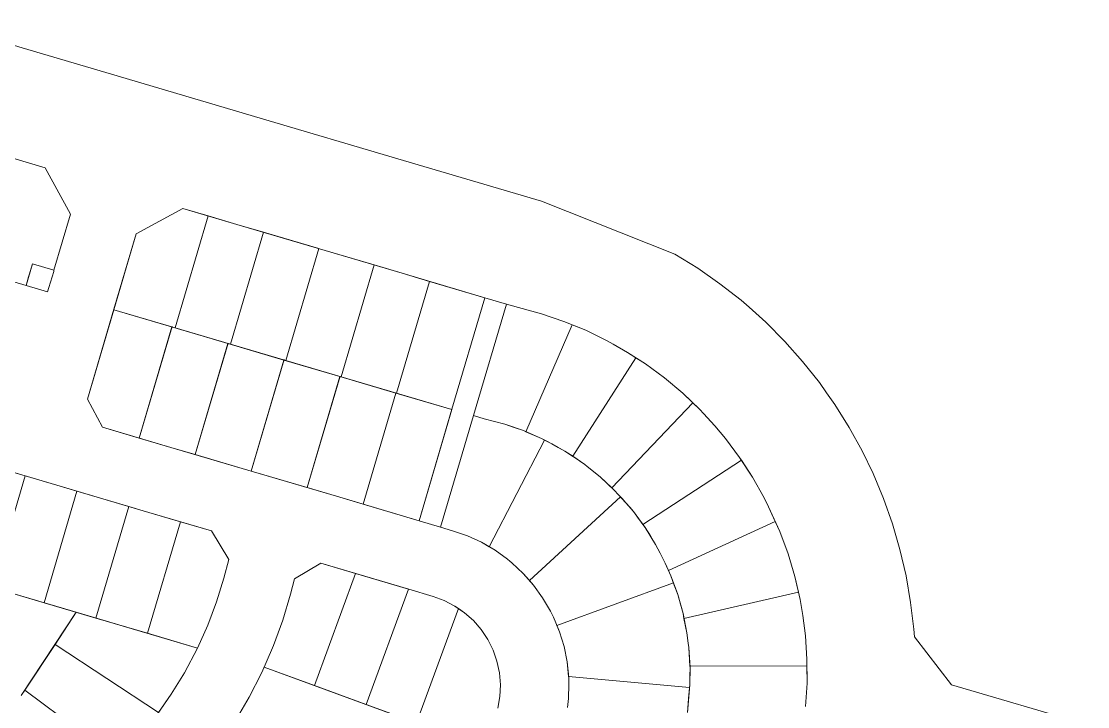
# Model space of a CAD drawing. Header units: millimetres. Extents: x -12746 to 995452, y -409013 to 338495.
# Drawn here: x 353695 to 638135, y 117570 to 300275 of the extents above; entities that cross this region are included whole.
import ezdxf

# ---------------------------------------------------------------- set-up
doc = ezdxf.new("R2010")
doc.units = ezdxf.units.MM
doc.layers.add('A-DETL', color=90, linetype='Continuous', lineweight=9)

msp = doc.modelspace()

# ---------------------------------------------------------------- linework, layer by layer
at = {"layer": 'A-DETL'}
for p, q in [((353929.6, 293248.5), (330146.6, 300274.5)), ((377713.6, 286221.5), (353929.6, 293248.5)), ((401497.6, 279194.5), (377713.6, 286221.5)), ((417380.6, 274501.5), (401497.6, 279194.5)), ((454109.6, 263647.5), (417380.6, 274501.5)), ((349684.4, 264312.5), (360057.6, 261248.5)), ((492470.6, 252314.5), (454109.6, 263647.5)), ((360057.6, 261248.5), (366814.6, 248824.5)), ((267011.5, 255829.5), (354951.9, 229848.5)), ((384364.6, 243639.5), (396788.6, 250396.5)), ((384364.6, 243639.5), (396788.6, 250396.5)), ((396788.6, 250396.5), (411173.6, 246146.5)), ((396788.6, 250396.5), (403509.4, 248410.9)), ((528032.6, 238206.5), (492470.6, 252314.5)), ((366814.6, 248824.5), (362406.3, 233904.5)), ((394692.9, 218565.2), (403509.4, 248410.9)), ((403509.4, 248410.9), (394692.9, 218565.2)), ((403509.4, 248410.9), (394692.9, 218565.2)), ((411173.6, 246146.5), (403509.4, 248410.9)), ((418276.4, 244047.6), (411173.6, 246146.5)), ((411173.6, 246146.5), (433230.6, 239628.5)), ((378380.6, 223384.4), (384364.6, 243639.5)), ((378414.6, 223499.5), (384364.6, 243639.5)), ((418276.4, 244047.6), (409460.1, 214202.4)), ((418276.4, 244047.6), (409460.1, 214202.4)), ((409460.1, 214202.4), (418276.4, 244047.6)), ((433043.3, 239683.9), (418276.4, 244047.6)), ((433043.3, 239683.9), (424227.2, 209839.7)), ((424227.2, 209839.7), (433043.3, 239683.9)), ((424227.2, 209839.7), (433043.3, 239683.9)), ((447810.3, 235320.8), (433230.6, 239628.5)), ((433230.6, 239628.5), (455287.6, 233111.5)), ((534139.6, 234439.5), (528032.6, 238206.5)), ((354951.9, 229848.4), (340743, 234046.3)), ((356651.3, 235600.5), (354951.9, 229848.4)), ((356651.9, 235602.5), (355801.9, 232725.5)), ((356651.9, 235602.5), (355801.9, 232725.5)), ((356651.9, 235602.5), (355801.9, 232725.5)), ((362406.3, 233904.5), (356651.3, 235600.5)), ((362405.9, 233902.5), (356651.9, 235602.5)), ((362405.9, 233902.5), (356651.9, 235602.5)), ((362405.9, 233902.5), (356651.9, 235602.5)), ((361040.9, 229281.5), (362321.9, 233617.5)), ((361040.9, 229281.5), (362321.9, 233617.5)), ((361040.9, 229281.5), (362321.9, 233617.5)), ((362321.9, 233617.5), (362405.9, 233902.5)), ((362321.9, 233617.5), (362405.9, 233902.5)), ((362321.9, 233617.5), (362405.9, 233902.5)), ((438994.3, 205476.9), (447810.3, 235320.8)), ((438994.3, 205476.9), (447810.3, 235320.8)), ((447810.3, 235320.8), (438994.3, 205476.9)), ((455287.6, 233111.5), (447810.3, 235320.8)), ((540027.6, 230338.5), (534139.6, 234439.5)), ((355801.9, 232725.5), (354951.9, 229848.5)), ((355801.9, 232725.5), (354951.9, 229848.5)), ((355643.2, 232188.4), (354951.9, 229848.5)), ((355801.9, 232725.5), (355643.2, 232188.4)), ((462577.4, 230958.1), (453761.5, 201114.2)), ((453761.5, 201114.2), (462577.4, 230958.1)), ((453761.5, 201114.2), (462577.4, 230958.1)), ((462577.4, 230958.1), (455287.6, 233111.5)), ((455287.6, 233111.5), (477345.6, 226595.5)), ((462577.4, 230958.1), (477345.6, 226595.5)), ((354951.9, 229848.5), (360705.9, 228147.5)), ((354951.9, 229848.5), (360705.9, 228147.5)), ((354951.9, 229848.5), (360705.9, 228147.5)), ((360705.9, 228147.5), (361040.9, 229281.5)), ((360705.9, 228147.5), (361040.9, 229281.5)), ((360705.9, 228147.5), (361040.9, 229281.5)), ((545677.6, 225915.5), (540027.6, 230338.5)), ((477345.6, 226595.5), (468562.6, 196866.5)), ((477345.6, 226595.5), (468562.6, 196866.5)), ((477345.6, 226595.5), (468562.6, 196866.5)), ((477345.6, 226595.5), (468562.6, 196866.5)), ((483099.6, 224895.5), (474316.6, 195165.5)), ((474316.6, 195165.5), (483099.6, 224895.5)), ((474316.6, 195165.5), (483099.6, 224895.5)), ((483099.6, 224895.5), (474316.6, 195165.5)), ((474316.6, 195165.5), (483099.6, 224895.5)), ((483099.6, 224895.5), (477345.6, 226595.5)), ((483099.6, 224895.5), (477345.6, 226595.5)), ((486308.6, 223947.5), (483099.6, 224895.5)), ((486308.6, 223947.5), (483099.6, 224895.5)), ((483099.6, 224895.5), (486308.6, 223947.5)), ((547834.6, 224087.5), (545677.6, 225915.5)), ((371330.6, 199524.5), (378414.6, 223499.5)), ((371330.6, 199524.5), (378380.6, 223384.4)), ((468528.6, 196751.4), (378380.6, 223384.4)), ((394692.9, 218565.2), (378380.6, 223384.4)), ((378380.6, 223384.4), (393870.1, 218808.2)), ((492409.6, 222311.5), (486308.6, 223947.5)), ((492409.6, 222311.5), (486308.6, 223947.5)), ((486308.6, 223947.5), (492409.6, 222311.5)), ((498395.6, 220292.5), (492409.6, 222311.5)), ((498395.6, 220292.5), (492409.6, 222311.5)), ((492409.6, 222311.5), (498395.6, 220292.5)), ((552276.6, 220052.5), (547834.6, 224087.5)), ((500609.6, 219386.2), (488285.8, 190872)), ((500609.6, 219386.2), (488285.8, 190872)), ((488285.8, 190872), (500609.6, 219386.2)), ((504241.6, 217899.5), (498395.6, 220292.5)), ((504241.6, 217899.5), (498395.6, 220292.5)), ((498395.6, 220292.5), (500609.6, 219386.2)), ((500609.6, 219386.2), (504241.6, 217899.5)), ((557334.6, 214962.5), (552276.6, 220052.5)), ((385121, 189190.6), (393903.4, 218921)), ((393870.1, 218808.2), (385121.8, 189193.5)), ((385121.8, 189193.5), (393870.1, 218808.2)), ((393870.1, 218808.2), (408801.8, 214396.9)), ((409460.1, 214202.4), (394692.9, 218565.2)), ((509923.6, 215140.5), (504241.6, 217899.5)), ((509923.6, 215140.5), (504241.6, 217899.5)), ((504241.6, 217899.5), (509923.6, 215140.5)), ((400052.8, 184779.7), (408835.3, 214510.1)), ((408801.8, 214396.9), (400053.4, 184781.7)), ((400053.4, 184781.7), (408801.8, 214396.9)), ((408801.8, 214396.9), (423733.5, 209985.5)), ((409460.1, 214202.4), (424227.2, 209839.7)), ((511555.6, 214216.5), (509923.6, 215140.5)), ((511555.6, 214216.5), (509923.6, 215140.5)), ((509923.6, 215140.5), (511555.6, 214216.5)), ((515420.6, 212028.5), (511555.6, 214216.5)), ((515420.6, 212028.5), (511555.6, 214216.5)), ((511555.6, 214216.5), (515420.6, 212028.5)), ((562100.6, 209599.5), (557334.6, 214962.5)), ((517613.8, 210606.1), (500795.7, 184308.8)), ((517613.8, 210606.1), (500795.7, 184308.8)), ((517613.8, 210606.1), (500795.7, 184308.8)), ((520183.6, 208939.5), (515420.6, 212028.5)), ((520183.6, 208939.5), (515420.6, 212028.5)), ((515420.6, 212028.5), (517613.8, 210606.1)), ((520183.6, 208939.5), (517613.8, 210606.1)), ((414984.6, 180368.8), (423767.1, 210099.2)), ((423733.5, 209985.5), (414985, 180370)), ((414985, 180370), (423733.5, 209985.5)), ((423733.5, 209985.5), (438665.2, 205574.1)), ((424227.2, 209839.7), (438994.3, 205476.9)), ((525267.6, 205190.5), (520183.6, 208939.5)), ((525267.6, 205190.5), (520183.6, 208939.5)), ((525267.6, 205190.5), (520183.6, 208939.5)), ((566560.6, 203978.5), (562100.6, 209599.5)), ((429916.5, 175957.9), (438698.9, 205688.3)), ((438665.2, 205574.1), (429916.8, 175959.1)), ((429916.8, 175959.1), (438665.2, 205574.1)), ((438665.2, 205574.1), (453596.9, 201162.8)), ((453761.5, 201114.2), (438994.3, 205476.9)), ((530103.6, 201126.5), (525267.6, 205190.5)), ((530103.6, 201126.5), (525267.6, 205190.5)), ((530103.6, 201126.5), (525267.6, 205190.5)), ((568492.1, 201244.5), (566560.6, 203978.5)), ((375384.6, 192070.5), (371330.6, 199524.5)), ((375384.6, 192070.5), (371330.6, 199524.5)), ((444848.3, 171547), (453596.9, 201162.8)), ((453596.9, 201162.8), (444848.5, 171547.8)), ((453596.9, 201162.8), (444848.5, 171547.8)), ((468528.6, 196751.4), (453596.9, 201162.8)), ((468528.6, 196751.4), (453761.5, 201114.2)), ((534672.6, 196765.5), (530103.6, 201126.5)), ((534672.6, 196765.5), (530103.6, 201126.5)), ((532824.7, 198529.3), (530103.6, 201126.5)), ((570700.6, 198118.5), (568492.1, 201244.5)), ((468562.6, 196866.5), (459778.6, 167136.5)), ((468562.6, 196866.5), (459778.6, 167136.5)), ((468528.6, 196751.4), (459778.6, 167136.5)), ((459778.6, 167136.5), (468528.6, 196751.4)), ((511219.1, 175893.2), (532824.7, 198529.3)), ((511219.1, 175893.2), (532824.7, 198529.3)), ((511219.1, 175893.2), (532824.7, 198529.3)), ((532824.7, 198529.3), (534672.6, 196765.5)), ((535637.6, 195719.5), (534672.6, 196765.5)), ((535637.6, 195719.5), (534672.6, 196765.5)), ((534672.6, 196765.5), (535637.6, 195719.5)), ((574507.6, 192036.5), (570700.6, 198118.5)), ((474316.6, 195165.5), (465532.6, 165436.5)), ((465532.6, 165436.5), (474316.6, 195165.5)), ((465532.6, 165436.5), (474316.6, 195165.5)), ((474316.6, 195165.5), (465532.6, 165436.5)), ((465532.6, 165436.5), (474316.6, 195165.5)), ((475755.1, 194741), (474316.6, 195165.5)), ((474316.6, 195165.5), (477193.6, 194316.5)), ((477193.6, 194316.5), (474316.6, 195165.5)), ((477193.6, 194316.5), (475755.1, 194741)), ((479912.1, 193598), (477193.6, 194316.5)), ((477193.6, 194316.5), (482630.6, 192879.5)), ((482630.6, 192879.5), (477193.6, 194316.5)), ((482630.6, 192879.5), (479912.1, 193598)), ((538640.6, 192466.5), (535637.6, 195719.5)), ((538640.6, 192466.5), (535637.6, 195719.5)), ((535637.6, 195719.5), (538640.6, 192466.5)), ((393606.6, 186686.5), (375384.6, 192070.5)), ((385121.8, 189193.5), (375384.6, 192070.5)), ((485125.6, 192019.5), (482630.6, 192879.5)), ((482630.6, 192879.5), (487620.6, 191159.5)), ((487620.6, 191159.5), (482630.6, 192879.5)), ((487620.6, 191159.5), (485125.6, 192019.5)), ((492465.6, 189065.5), (487620.6, 191159.5)), ((487620.6, 191159.5), (492465.6, 189065.5)), ((488285.8, 190872), (487620.6, 191159.5)), ((492465.6, 189065.5), (488285.8, 190872)), ((541493.6, 189075.5), (538640.6, 192466.5)), ((541493.6, 189075.5), (538640.6, 192466.5)), ((538640.6, 192466.5), (541493.6, 189075.5)), ((577970.6, 185751.5), (574507.6, 192036.5)), ((393606.6, 186686.5), (385121.8, 189193.5)), ((478508.2, 160179.8), (493271, 188647.9)), ((478508.2, 160179.8), (493271, 188647.9)), ((493271, 188647.9), (478508.2, 160179.8)), ((493852.1, 188346.5), (492465.6, 189065.5)), ((492465.6, 189065.5), (493271, 188647.9)), ((495238.6, 187627.5), (492465.6, 189065.5)), ((493271, 188647.9), (495238.6, 187627.5)), ((495238.6, 187627.5), (493852.1, 188346.5)), ((545277.6, 184017.5), (541493.6, 189075.5)), ((545277.6, 184017.5), (541493.6, 189075.5)), ((541493.6, 189075.5), (545277.6, 184017.5)), ((415663.6, 180169.5), (393606.6, 186686.5)), ((400053.4, 184781.7), (393606.6, 186686.5)), ((496936.1, 186659.5), (495238.6, 187627.5)), ((495238.6, 187627.5), (498633.6, 185691.5)), ((498633.6, 185691.5), (495238.6, 187627.5)), ((498633.6, 185691.5), (496936.1, 186659.5)), ((500280.1, 184638.5), (498633.6, 185691.5)), ((498633.6, 185691.5), (501926.6, 183585.5)), ((500795.7, 184308.8), (498633.6, 185691.5)), ((580888.6, 179704.5), (577970.6, 185751.5)), ((340142.6, 183400.5), (363159.6, 176599.5)), ((354744.6, 179085.9), (340951, 183161.6)), ((414985, 180370), (400053.4, 184781.7)), ((501926.6, 183585.5), (500280.1, 184638.5)), ((500795.7, 184308.8), (501926.6, 183585.5)), ((502962.6, 182849), (501926.6, 183585.5)), ((501926.6, 183585.5), (503998.6, 182112.5)), ((501926.6, 183585.5), (503998.6, 182112.5)), ((503998.6, 182112.5), (502962.6, 182849)), ((504614.6, 181617.5), (503998.6, 182112.5)), ((503998.6, 182112.5), (504614.6, 181617.5)), ((503998.6, 182112.5), (504614.6, 181617.5)), ((545754.4, 183287.9), (519490.5, 166123)), ((519490.5, 166123), (545754.4, 183287.9)), ((545754.4, 183287.9), (519490.5, 166123)), ((548733.6, 178729.5), (545277.6, 184017.5)), ((548733.6, 178729.5), (545277.6, 184017.5)), ((545277.6, 184017.5), (545754.4, 183287.9)), ((545754.4, 183287.9), (548733.6, 178729.5)), ((415663.6, 180169.5), (414985, 180370)), ((437721.6, 173653.5), (415663.6, 180169.5)), ((429916.8, 175959.1), (415663.6, 180169.5)), ((506363.6, 180211), (504614.6, 181617.5)), ((504614.6, 181617.5), (508112.6, 178804.5)), ((504614.6, 181617.5), (508112.6, 178804.5)), ((508112.6, 178804.5), (506363.6, 180211)), ((583653.6, 173083.5), (580888.6, 179704.5)), ((345960.6, 149356.1), (354744.6, 179085.9)), ((345960.6, 149356.1), (354744.6, 179085.9)), ((354744.6, 179085.9), (345960.6, 149356.1)), ((354744.6, 179085.9), (363159.6, 176599.5)), ((363159.6, 176599.5), (368538.5, 175010.9)), ((363159.6, 176599.5), (386176.6, 169801.5)), ((510038.1, 177000), (508112.6, 178804.5)), ((508112.6, 178804.5), (511963.6, 175195.5)), ((508112.6, 178804.5), (511219.1, 175893.2)), ((511963.6, 175195.5), (510038.1, 177000)), ((551848.6, 173234.5), (548733.6, 178729.5)), ((551848.6, 173234.5), (548733.6, 178729.5)), ((548733.6, 178729.5), (551848.6, 173234.5)), ((400667.9, 133192.1), (260630.7, 174567.8)), ((368538.5, 175010.9), (359754.3, 145280.6)), ((359754.3, 145280.6), (368538.5, 175010.9)), ((368538.5, 175010.9), (359754.3, 145280.6)), ((382332.6, 170936.8), (368538.5, 175010.9)), ((437721.6, 173653.5), (429916.8, 175959.1)), ((459778.6, 167136.5), (437721.6, 173653.5)), ((444848.5, 171547.8), (437721.6, 173653.5)), ((511963.6, 175195.5), (511219.1, 175893.2)), ((512901.6, 174172.5), (511963.6, 175195.5)), ((511963.6, 175195.5), (512901.6, 174172.5)), ((512901.6, 174172.5), (511963.6, 175195.5)), ((513938.6, 173041.5), (512901.6, 174172.5)), ((512901.6, 174172.5), (513542.9, 173473.1)), ((514975.6, 171910.5), (512901.6, 174172.5)), ((373548, 141205), (382332.6, 170936.8)), ((373548, 141205), (382332.6, 170936.8)), ((382332.6, 170936.8), (373548, 141205)), ((382332.6, 170936.8), (386176.6, 169801.5)), ((444848.5, 171547.8), (459778.6, 167136.5)), ((489242.7, 151192.5), (513542.9, 173473.1)), ((489242.7, 151192.5), (513542.9, 173473.1)), ((513542.9, 173473.1), (489242.7, 151192.5)), ((513542.9, 173473.1), (514975.6, 171910.5)), ((514975.6, 171910.5), (513938.6, 173041.5)), ((515967.6, 170738), (514975.6, 171910.5)), ((514975.6, 171910.5), (516959.6, 169565.5)), ((516959.6, 169565.5), (514975.6, 171910.5)), ((516959.6, 169565.5), (515967.6, 170738)), ((553020.6, 170822.5), (551848.6, 173234.5)), ((553020.6, 170822.5), (551848.6, 173234.5)), ((551848.6, 173234.5), (553020.6, 170822.5)), ((556023.6, 164235.5), (553020.6, 170822.5)), ((556023.6, 164235.5), (553020.6, 170822.5)), ((553020.6, 170822.5), (554811.1, 166895.1)), ((586045.6, 166318.5), (583653.6, 173083.5)), ((386176.6, 169801.5), (396126.2, 166861)), ((386176.6, 169801.5), (404444.6, 164402.5)), ((518522.6, 167439.5), (516959.6, 169565.5)), ((516959.6, 169565.5), (520085.6, 165313.5)), ((519490.5, 166123), (516959.6, 169565.5)), ((396126.2, 166861), (387341.7, 137129.5)), ((387341.7, 137129.5), (396126.2, 166861)), ((387341.7, 137129.5), (396126.2, 166861)), ((396126.2, 166861), (404444.6, 164402.5)), ((459778.6, 167136.5), (465532.6, 165436.5)), ((459778.6, 167136.5), (465532.6, 165436.5)), ((465532.6, 165436.5), (468741.6, 164488.5)), ((465532.6, 165436.5), (468741.6, 164488.5)), ((468741.6, 164488.5), (465532.6, 165436.5)), ((520085.6, 165313.5), (518522.6, 167439.5)), ((520085.6, 165313.5), (519490.5, 166123)), ((521483.6, 163074.5), (520085.6, 165313.5)), ((520085.6, 165313.5), (522881.6, 160835.5)), ((522881.6, 160835.5), (520085.6, 165313.5)), ((526323, 153907.5), (554811.1, 166895.1)), ((554811.1, 166895.1), (526323, 153907.5)), ((526323, 153907.5), (554811.1, 166895.1)), ((554811.1, 166895.1), (556023.6, 164235.5)), ((588057.6, 159431.5), (586045.6, 166318.5)), ((404444.6, 164402.5), (409009.6, 156821.5)), ((404444.6, 164402.5), (409009.6, 156821.5)), ((468741.6, 164488.5), (472670.6, 163119.5)), ((468741.6, 164488.5), (472670.6, 163119.5)), ((472670.6, 163119.5), (468741.6, 164488.5)), ((472670.6, 163119.5), (476449.6, 161379.5)), ((472670.6, 163119.5), (476449.6, 161379.5)), ((476449.6, 161379.5), (472670.6, 163119.5)), ((522881.6, 160835.5), (521483.6, 163074.5)), ((558206.6, 158307.5), (556023.6, 164235.5)), ((558206.6, 158307.5), (556023.6, 164235.5)), ((556023.6, 164235.5), (558206.6, 158307.5)), ((476449.6, 161379.5), (480044.6, 159284.5)), ((476449.6, 161379.5), (480044.6, 159284.5)), ((478508.2, 160179.8), (476449.6, 161379.5)), ((480044.6, 159284.5), (478508.2, 160179.8)), ((524105.6, 158497.5), (522881.6, 160835.5)), ((522881.6, 160835.5), (524105.6, 158497.5)), ((524105.6, 158497.5), (522881.6, 160835.5)), ((589681.6, 152442.5), (588057.6, 159431.5)), ((409009.6, 156821.5), (407748.6, 151868.5)), ((409009.6, 156821.5), (407748.6, 151868.5)), ((480044.6, 159284.5), (483421.6, 156854.5)), ((480044.6, 159284.5), (483421.6, 156854.5)), ((483421.6, 156854.5), (480044.6, 159284.5)), ((483421.6, 156854.5), (483978.6, 156396.5)), ((483421.6, 156854.5), (483978.6, 156396.5)), ((483978.6, 156396.5), (483421.6, 156854.5)), ((525466.6, 155851.5), (524105.6, 158497.5)), ((524105.6, 158497.5), (525466.6, 155851.5)), ((525466.6, 155851.5), (524105.6, 158497.5)), ((560010.6, 152254.5), (558206.6, 158307.5)), ((560010.6, 152254.5), (558206.6, 158307.5)), ((558206.6, 158307.5), (560010.6, 152254.5)), ((433602.6, 155788.5), (426586.6, 151622.5)), ((426586.6, 151622.5), (433602.6, 155788.5)), ((433602.6, 155788.5), (426586.6, 151622.5)), ((457042.6, 148862.5), (433602.6, 155788.5)), ((433602.6, 155788.5), (442804.4, 153069.6)), ((457042.6, 148862.5), (433602.6, 155788.5)), ((483978.6, 156396.5), (484536.6, 155937.5)), ((483978.6, 156396.5), (484536.6, 155937.5)), ((484536.6, 155937.5), (483978.6, 156396.5)), ((484536.6, 155937.5), (487571.6, 153091.5)), ((484536.6, 155937.5), (487571.6, 153091.5)), ((487571.6, 153091.5), (484536.6, 155937.5)), ((526973.6, 152430.5), (525466.6, 155851.5)), ((525466.6, 155851.5), (526973.6, 152430.5)), ((526323, 153907.5), (525466.6, 155851.5)), ((526973.6, 152430.5), (526323, 153907.5)), ((339291.6, 151326.5), (368345.7, 142742.1)), ((407748.6, 151868.5), (405763.6, 145505.5)), ((407748.6, 151868.5), (405763.6, 145505.5)), ((426586.6, 151622.5), (425537.6, 147538.5)), ((425537.6, 147538.5), (426586.6, 151622.5)), ((426586.6, 151622.5), (425537.6, 147538.5)), ((442804.4, 153069.6), (431871, 123205.1)), ((442804.4, 153069.6), (431871, 123205.1)), ((431871, 123205.1), (442804.4, 153069.6)), ((442804.4, 153069.6), (456978.5, 148881.4)), ((487571.6, 153091.5), (490320.6, 149967.5)), ((487571.6, 153091.5), (490320.6, 149967.5)), ((489242.7, 151192.5), (487571.6, 153091.5)), ((490320.6, 149967.5), (489242.7, 151192.5)), ((527874.1, 149950), (526973.6, 152430.5)), ((526973.6, 152430.5), (527659.1, 150542.3)), ((528774.6, 147469.5), (526973.6, 152430.5)), ((561427.6, 146098.5), (560010.6, 152254.5)), ((561427.6, 146098.5), (560010.6, 152254.5)), ((560010.6, 152254.5), (560959, 148134.4)), ((590914.6, 145373.5), (589681.6, 152442.5)), ((345960.6, 149356.1), (359754.3, 145280.6)), ((456978.5, 148881.4), (445722, 118134.3)), ((456978.5, 148881.4), (445722, 118134.3)), ((445722, 118134.3), (456978.5, 148881.4)), ((463556.6, 146938.5), (457042.6, 148862.5)), ((457042.6, 148862.5), (463556.6, 146938.5)), ((463556.6, 146938.5), (457042.6, 148862.5)), ((490320.6, 149967.5), (492755.6, 146594.5)), ((490320.6, 149967.5), (492755.6, 146594.5)), ((492755.6, 146594.5), (490320.6, 149967.5)), ((496541.4, 139245.6), (527659.1, 150542.3)), ((527659.1, 150542.3), (496541.4, 139245.6)), ((496541.4, 139245.6), (527659.1, 150542.3)), ((527659.1, 150542.3), (528774.6, 147469.5)), ((528774.6, 147469.5), (527874.1, 149950)), ((530447.4, 141111.2), (560959, 148134.4)), ((560959, 148134.4), (530447.4, 141111.2)), ((560959, 148134.4), (530447.4, 141111.2)), ((561427.6, 146098.5), (560959, 148134.4)), ((359754.3, 145280.6), (373548, 141205)), ((405763.6, 145505.5), (403400.6, 139273.5)), ((405763.6, 145505.5), (403400.6, 139273.5)), ((425537.6, 147538.5), (423443.6, 140656.5)), ((423443.6, 140656.5), (425537.6, 147538.5)), ((425537.6, 147538.5), (423443.6, 140656.5)), ((466524.6, 145852.5), (463556.6, 146938.5)), ((463556.6, 146938.5), (466524.6, 145852.5)), ((466524.6, 145852.5), (463556.6, 146938.5)), ((469332.6, 144401.5), (466524.6, 145852.5)), ((466524.6, 145852.5), (469332.6, 144401.5)), ((469332.6, 144401.5), (466524.6, 145852.5)), ((492755.6, 146594.5), (494856.6, 143002.5)), ((492755.6, 146594.5), (494856.6, 143002.5)), ((494856.6, 143002.5), (492755.6, 146594.5)), ((529484.1, 144927.5), (528774.6, 147469.5)), ((528774.6, 147469.5), (530193.6, 142385.5)), ((530193.6, 142385.5), (528774.6, 147469.5)), ((562125.6, 141856.5), (561427.6, 146098.5)), ((562125.6, 141856.5), (561427.6, 146098.5)), ((562125.6, 141856.5), (561427.6, 146098.5)), ((591751.6, 138247.5), (590914.6, 145373.5)), ((368345.7, 142742.1), (353694.8, 120511.5)), ((368345.7, 142742.1), (353694.8, 120511.5)), ((362701.2, 134177.4), (368345.7, 142742.1)), ((368345.7, 142742.1), (400667.9, 133192.1)), ((470275.4, 143751.5), (459103.4, 113235.3)), ((470275.4, 143751.5), (459103.4, 113235.3)), ((459103.4, 113235.3), (470275.4, 143751.5)), ((471934.6, 142607.5), (469332.6, 144401.5)), ((469332.6, 144401.5), (470275.4, 143751.5)), ((471934.6, 142607.5), (469332.6, 144401.5)), ((470275.4, 143751.5), (471934.6, 142607.5)), ((474289.6, 140499.5), (471934.6, 142607.5)), ((474289.6, 140499.5), (471934.6, 142607.5)), ((471934.6, 142607.5), (474289.6, 140499.5)), ((494856.6, 143002.5), (495651.6, 141399.5)), ((494856.6, 143002.5), (495651.6, 141399.5)), ((495651.6, 141399.5), (494856.6, 143002.5)), ((530193.6, 142385.5), (529484.1, 144927.5)), ((530709.1, 139797.5), (530193.6, 142385.5)), ((530193.6, 142385.5), (531224.6, 137209.5)), ((530447.4, 141111.2), (530193.6, 142385.5)), ((373548, 141205), (387341.7, 137129.5)), ((423443.6, 140656.5), (420970.6, 133901.5)), ((420970.6, 133901.5), (423443.6, 140656.5)), ((423443.6, 140656.5), (420970.6, 133901.5)), ((476360.6, 138111.5), (474289.6, 140499.5)), ((476360.6, 138111.5), (474289.6, 140499.5)), ((474289.6, 140499.5), (476360.6, 138111.5)), ((495651.6, 141399.5), (496250.6, 139949.5)), ((495651.6, 141399.5), (496250.6, 139949.5)), ((496250.6, 139949.5), (495651.6, 141399.5)), ((496250.6, 139949.5), (497240.6, 137553.5)), ((496250.6, 139949.5), (497240.6, 137553.5)), ((496541.4, 139245.6), (496250.6, 139949.5)), ((530447.4, 141111.2), (531224.6, 137209.5)), ((531224.6, 137209.5), (530709.1, 139797.5)), ((562839.6, 136494.5), (562125.6, 141856.5)), ((562839.6, 136494.5), (562125.6, 141856.5)), ((562839.6, 136494.5), (562125.6, 141856.5)), ((400667.9, 133192.1), (387341.7, 137129.5)), ((403400.6, 139273.5), (400668.6, 133193.5)), ((403400.6, 139273.5), (400668.6, 133193.5)), ((478112.6, 135481.5), (476360.6, 138111.5)), ((478112.6, 135481.5), (476360.6, 138111.5)), ((476360.6, 138111.5), (478112.6, 135481.5)), ((497240.6, 137553.5), (496541.4, 139245.6)), ((497240.6, 137553.5), (498452.6, 133573.5)), ((497240.6, 137553.5), (498452.6, 133573.5)), ((498452.6, 133573.5), (497240.6, 137553.5)), ((531403.1, 135848), (531224.6, 137209.5)), ((531224.6, 137209.5), (531581.6, 134486.5)), ((531224.6, 137209.5), (531581.6, 134486.5)), ((591919.6, 136172.5), (591751.6, 138247.5)), ((354646.5, 121955.6), (362701.2, 134177.4)), ((390309.2, 115982.7), (362701.2, 134177.4)), ((390275, 116005.2), (362701.2, 134177.4)), ((362701.2, 134177.4), (390275, 116005.2)), ((420970.6, 133901.5), (419006.6, 129357.5)), ((419006.6, 129357.5), (420970.6, 133901.5)), ((420970.6, 133901.5), (419006.6, 129357.5)), ((479519.6, 132650.5), (478112.6, 135481.5)), ((479519.6, 132650.5), (478112.6, 135481.5)), ((478112.6, 135481.5), (479519.6, 132650.5)), ((531581.6, 134486.5), (531403.1, 135848)), ((531736.6, 133306.5), (531581.6, 134486.5)), ((531581.6, 134486.5), (531736.6, 133306.5)), ((531581.6, 134486.5), (531736.6, 133306.5)), ((563253.6, 130191.5), (562839.6, 136494.5)), ((563253.6, 130191.5), (562839.6, 136494.5)), ((563253.6, 130191.5), (562839.6, 136494.5)), ((601855.6, 123364.5), (591919.6, 136172.5)), ((400668.6, 133193.5), (397183.6, 126595.5)), ((400667.9, 133192.1), (397183.6, 126595.5)), ((480557.6, 129665.5), (479519.6, 132650.5)), ((480557.6, 129665.5), (479519.6, 132650.5)), ((479519.6, 132650.5), (480557.6, 129665.5)), ((498452.6, 133573.5), (499276.6, 129495.5)), ((498452.6, 133573.5), (499276.6, 129495.5)), ((499276.6, 129495.5), (498452.6, 133573.5)), ((531906.1, 130673), (531736.6, 133306.5)), ((531736.6, 133306.5), (532075.6, 128039.5)), ((531736.6, 133306.5), (532055.2, 128356.7)), ((419006.6, 129357.5), (417745.6, 126483.5)), ((419006.6, 129357.5), (417745.6, 126483.5)), ((418461.2, 128114.4), (417745.6, 126483.5)), ((418461.2, 128114.4), (419006.6, 129357.5)), ((477659.8, 106441.9), (418461.2, 128114.4)), ((431871, 123205.1), (418461.2, 128114.4)), ((447670.9, 117420.8), (418461.2, 128114.4)), ((481210.6, 126573.5), (480557.6, 129665.5)), ((481210.6, 126573.5), (480557.6, 129665.5)), ((480557.6, 129665.5), (481210.6, 126573.5)), ((499276.6, 129495.5), (499706.6, 125357.5)), ((499276.6, 129495.5), (499706.6, 125357.5)), ((499680.6, 125607.7), (499276.6, 129495.5)), ((532075.6, 128039.5), (531906.1, 130673)), ((532075.6, 128039.5), (532021.6, 123349.5)), ((532075.6, 128039.5), (532021.6, 123349.5)), ((532048.6, 125694.5), (532075.6, 128039.5)), ((563257.8, 128430.8), (532055.2, 128356.7)), ((532055.2, 128356.7), (563257.8, 128430.8)), ((532055.2, 128356.7), (563257.8, 128430.8)), ((532055.2, 128356.7), (532075.6, 128039.5)), ((563268.6, 123874.5), (563253.6, 130191.5)), ((563268.6, 123874.5), (563253.6, 130191.5)), ((563257.8, 128430.8), (563253.6, 130191.5)), ((563268.6, 123874.5), (563257.8, 128430.8)), ((397183.6, 126595.5), (393697.6, 120907.5)), ((397183.6, 126595.5), (393697.6, 120907.5)), ((417745.6, 126483.5), (414492.6, 120067.5)), ((417745.6, 126483.5), (414492.6, 120067.5)), ((417745.6, 126483.5), (414492.6, 120067.5)), ((481468.6, 123422.5), (481210.6, 126573.5)), ((481468.6, 123422.5), (481210.6, 126573.5)), ((481210.6, 126573.5), (481468.6, 123422.5)), ((531959.3, 122666), (499680.6, 125607.7)), ((499680.6, 125607.7), (531959.3, 122666)), ((499706.6, 125357.5), (499680.6, 125607.7)), ((499680.6, 125607.7), (531959.3, 122666)), ((499706.6, 125357.5), (499768.6, 123568.5)), ((499706.6, 125357.5), (499768.6, 123568.5)), ((499768.6, 123568.5), (499706.6, 125357.5)), ((532021.6, 123349.5), (532048.6, 125694.5)), ((445722, 118134.3), (431871, 123205.1)), ((481326.6, 120265.5), (481468.6, 123422.5)), ((481326.6, 120265.5), (481468.6, 123422.5)), ((481468.6, 123422.5), (481326.6, 120265.5)), ((499768.6, 123568.5), (499637.6, 119723.5)), ((499768.6, 123568.5), (499637.6, 119723.5)), ((499637.6, 119723.5), (499768.6, 123568.5)), ((532021.6, 123349.5), (531356.6, 116052.5)), ((531959.3, 122666), (531356.6, 116052.5)), ((531689.1, 119701), (532021.6, 123349.5)), ((532021.6, 123349.5), (531959.3, 122666)), ((562883.6, 117569.5), (563268.6, 123874.5)), ((562883.6, 117569.5), (563268.6, 123874.5)), ((562883.6, 117569.5), (563268.6, 123874.5)), ((638134.6, 112722.5), (601855.6, 123364.5)), ((354646.5, 121955.6), (353694.8, 120511.5)), ((379755.5, 103277.5), (354646.5, 121955.6)), ((354646.5, 121955.6), (379755.5, 103277.5)), ((379755.5, 103277.5), (354646.5, 121955.6)), ((393697.6, 120907.5), (389885.6, 115447.5)), ((393697.6, 120907.5), (390275, 116005.2)), ((414492.6, 120067.5), (410889.6, 113841.5)), ((414492.6, 120067.5), (410889.6, 113841.5)), ((414492.6, 120067.5), (411401.2, 114725.5)), ((480787.6, 117150.5), (481326.6, 120265.5)), ((480787.6, 117150.5), (481326.6, 120265.5)), ((481326.6, 120265.5), (480787.6, 117150.5)), ((499637.6, 119723.5), (499356.6, 117347.5)), ((499637.6, 119723.5), (499356.6, 117347.5)), ((499356.6, 117347.5), (499637.6, 119723.5)), ((531356.6, 116052.5), (531689.1, 119701)), ((459103.4, 113235.3), (445722, 118134.3))]:
    msp.add_line(p, q, dxfattribs=at)

doc.saveas('drawing.dxf')
